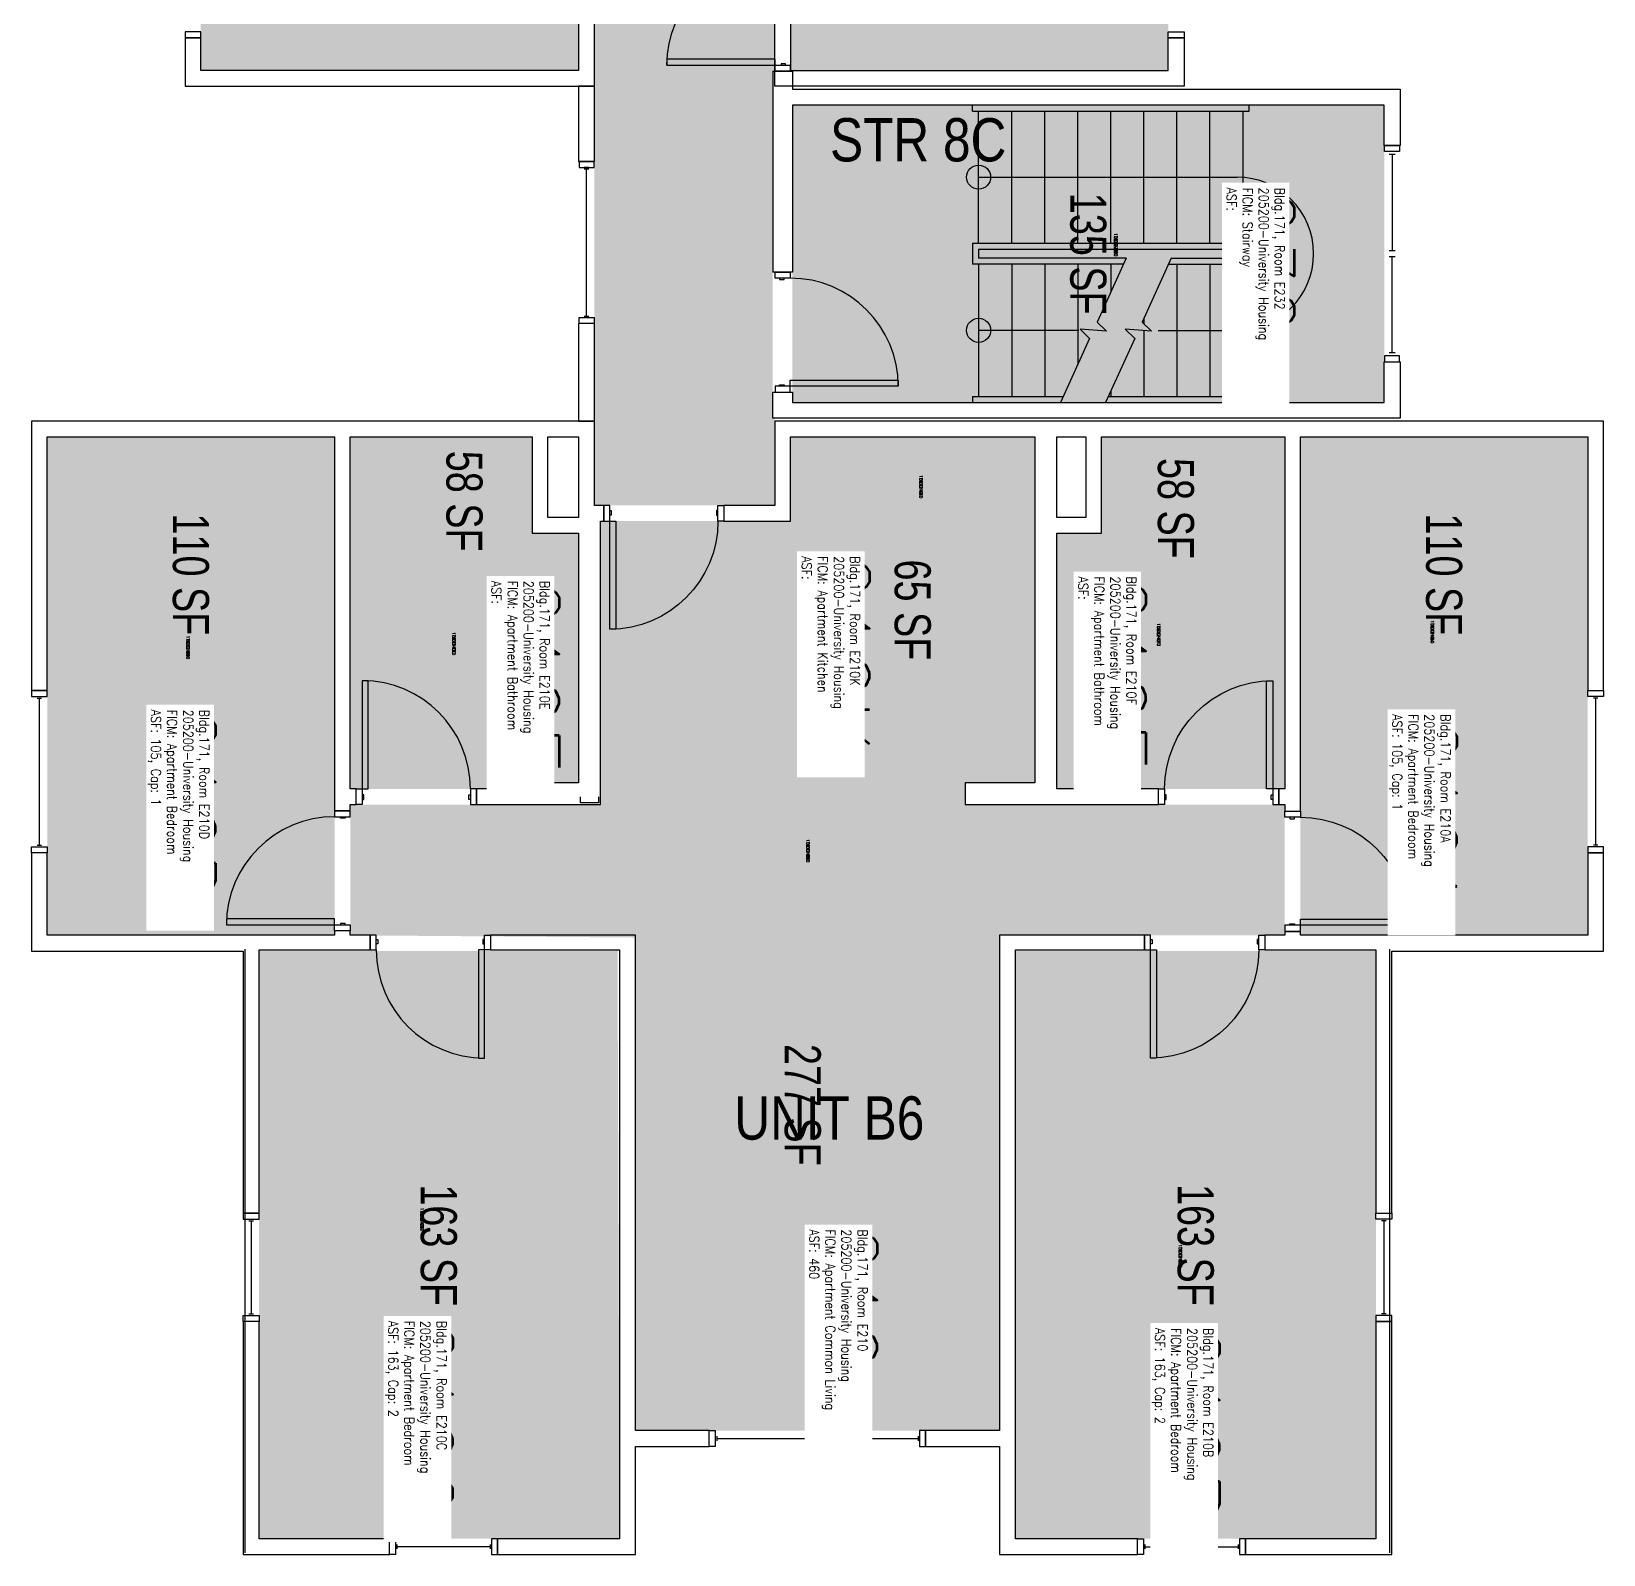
# Model space of a CAD drawing. Header units: inches. Extents: x 9163 to 12690, y -254 to 1312.
# Drawn here: x 11071 to 11595, y -204 to 303 of the extents above; entities that cross this region are included whole.
import ezdxf
from ezdxf.enums import TextEntityAlignment as Align

# ---------------------------------------------------------------- set-up
doc = ezdxf.new("R2010")
doc.units = ezdxf.units.IN
doc.header["$LTSCALE"] = 48
doc.header["$MEASUREMENT"] = 0
for name, color, linetype in [('A-AREA-IDEN', 1, 'Continuous'), ('A-DOOR', 2, 'Continuous'), ('A-FLOR', 3, 'Continuous'), ('A-GLAZ', 1, 'Continuous'), ('A-IDEN-RNUM', 7, 'Continuous'), ('A-IDEN-SNUM', 4, 'Continuous'), ('A-IDEN-VNUM', 4, 'Continuous'), ('A-WALL', 5, 'Continuous'), ('AREA-TEXT', 3, 'Continuous'), ('Rooms-Category-Color', 7, 'Continuous'), ('Rooms-College-Color', 7, 'Continuous'), ('Rooms-Department-Color', 7, 'Continuous'), ('Rooms-Division-Color', 7, 'Continuous'), ('Rooms-Information', 7, 'Continuous')]:
    doc.layers.add(name, color=color, linetype=linetype)
doc.styles.add('AREA', font='arial.ttf', dxfattribs={"width": 0.75, "height": 12})
doc.styles.add('DIMS', font='ARIALN.TTF')
doc.styles.add('ROOMSNUMBER', font='txt.shx', dxfattribs={"height": 0.03})
doc.styles.add('ROOMVNUMBER', font='simplex.shx', dxfattribs={"width": 0.85})
doc.styles.get("Standard").update_dxf_attribs({"font": 'ARIALN.TTF'})
doc.dimstyles.new('NBA 2004', dxfattribs={"dimscale": 128, "dimtxt": 0.125, "dimasz": 0.09375, "dimexe": 0.125, "dimexo": 0.125, "dimgap": 0.0625, "dimtad": 1, "dimdec": 3, "dimzin": 3, "dimdsep": 46, "dimlunit": 4, "dimtxsty": 'DIMS', "dimblk": 'ARCHTICK', "dimcen": 0.09375, "dimdle": 0.125, "dimclrd": 256, "dimclre": 256, "dimclrt": 2, "dimadec": 0, "dimazin": 0, "dimtfac": 0.75, "dimtdec": 3, "dimtmove": 2, "dimatfit": 2, "dimfxl": 0.125, "dimfrac": 2, "dimtolj": 1, "dimtzin": 0, "dimlwd": -1, "dimlwe": -1, "dimarcsym": 0})

# ---------------------------------------------------------------- blocks, each defined once
blk = doc.blocks.new('_ArchTick')
at = {"color": 0, "linetype": 'ByBlock', "const_width": 0.15}
blk.add_lwpolyline([(-0.5, -0.5), (0.5, 0.5)], dxfattribs=at)

msp = doc.modelspace()

# ---------------------------------------------------------------- hatches: boundary and pattern name
at = {"layer": 'Rooms-Category-Color', "linetype": 'Continuous', "true_color": 0xadadad}
for points in [[(11258.83, 829.5), (11258.83, 734.86), (11233.83, 734.86), (11233.83, 652.54), (11258.83, 652.54), (11258.83, 145), (11318.83, 145), (11318.83, 173), (11318.83, 174), (11318.21, 174), (11318.21, 182.63), (11318.21, 289.5), (11318.83, 289.5), (11318.83, 329.5), (11318.21, 329.5), (11318.21, 345.38), (11318.83, 652.54), (11343.83, 652.54), (11343.83, 734.86), (11318.83, 734.86), (11318.83, 829.5)], [(11324.7, 278.25), (11521.71, 278.25), (11521.71, 179.25), (11324.7, 179.25)]]:
    msp.add_hatch(color=253, dxfattribs=at).paths.add_polyline_path(points)
at = {"layer": 'Rooms-Category-Color', "linetype": 'Continuous', "true_color": 0x728ef3}
for points in [[(11253.58, 289.77), (11127.83, 289.75), (11127.83, 408.5), (11253.58, 408.5)], [(11324.08, 289.77), (11449.83, 289.75), (11449.83, 408.5), (11324.08, 408.5)], [(11076.71, 167.75), (11172.33, 167.75), (11172.33, 43.25), (11172.33, 1.88), (11076.71, 1.88)], [(11177.58, 167.75), (11177.58, 50.63), (11223.96, 50.63), (11223.96, 52.63), (11253.58, 52.63), (11253.58, 135.75), (11238.11, 135.75), (11238.11, 167.75)], [(11324.08, 167.75), (11405.46, 167.75), (11405.46, 52.63), (11324.08, 52.63)], [(11427.6, 167.75), (11488.58, 167.75), (11488.58, 50.63), (11412.71, 50.63), (11412.71, 135.75), (11427.6, 135.75)], [(11493.83, 167.75), (11589.46, 167.75), (11589.46, 1.88), (11493.83, 1.88)], [(11393.71, -163), (11272.48, -163), (11272.48, 1.14), (11177.6, 1.88), (11177.6, 45.38), (11260.83, 45.38), (11260.85, 139.75), (11324.1, 139.75), (11324.08, 52.63), (11382.21, 52.63), (11382.21, 45.38), (11488.58, 45.38), (11488.6, 1.88), (11393.73, 1.88), (11393.73, -163)], [(11147.23, -3.37), (11266.52, -3.37), (11267.23, -199), (11147.23, -199)], [(11398.96, -3.37), (11518.96, -3.36), (11518.96, -199), (11398.96, -199)]]:
    msp.add_hatch(color=171, dxfattribs=at).paths.add_polyline_path(points)
at = {"layer": 'Rooms-College-Color', "linetype": 'Continuous', "true_color": 0xadadad}
for points in [[(11258.83, 829.5), (11258.83, 734.86), (11233.83, 734.86), (11233.83, 652.54), (11258.83, 652.54), (11258.83, 145), (11318.83, 145), (11318.83, 173), (11318.83, 174), (11318.21, 174), (11318.21, 182.63), (11318.21, 289.5), (11318.83, 289.5), (11318.83, 329.5), (11318.21, 329.5), (11318.21, 345.38), (11318.83, 652.54), (11343.83, 652.54), (11343.83, 734.86), (11318.83, 734.86), (11318.83, 829.5)], [(11253.58, 289.77), (11127.83, 289.75), (11127.83, 408.5), (11253.58, 408.5)], [(11324.08, 289.77), (11449.83, 289.75), (11449.83, 408.5), (11324.08, 408.5)], [(11324.7, 278.25), (11521.71, 278.25), (11521.71, 179.25), (11324.7, 179.25)], [(11076.71, 167.75), (11172.33, 167.75), (11172.33, 43.25), (11172.33, 1.88), (11076.71, 1.88)], [(11177.58, 167.75), (11177.58, 50.63), (11223.96, 50.63), (11223.96, 52.63), (11253.58, 52.63), (11253.58, 135.75), (11238.11, 135.75), (11238.11, 167.75)], [(11324.08, 167.75), (11405.46, 167.75), (11405.46, 52.63), (11324.08, 52.63)], [(11427.6, 167.75), (11488.58, 167.75), (11488.58, 50.63), (11412.71, 50.63), (11412.71, 135.75), (11427.6, 135.75)], [(11493.83, 167.75), (11589.46, 167.75), (11589.46, 1.88), (11493.83, 1.88)], [(11393.71, -163), (11272.48, -163), (11272.48, 1.14), (11177.6, 1.88), (11177.6, 45.38), (11260.83, 45.38), (11260.85, 139.75), (11324.1, 139.75), (11324.08, 52.63), (11382.21, 52.63), (11382.21, 45.38), (11488.58, 45.38), (11488.6, 1.88), (11393.73, 1.88), (11393.73, -163)], [(11147.23, -3.37), (11266.52, -3.37), (11267.23, -199), (11147.23, -199)], [(11398.96, -3.37), (11518.96, -3.36), (11518.96, -199), (11398.96, -199)]]:
    msp.add_hatch(color=253, dxfattribs=at).paths.add_polyline_path(points)
at = {"layer": 'Rooms-Department-Color', "linetype": 'Continuous', "true_color": 0xacacac}
for points in [[(11258.83, 829.5), (11258.83, 734.86), (11233.83, 734.86), (11233.83, 652.54), (11258.83, 652.54), (11258.83, 145), (11318.83, 145), (11318.83, 173), (11318.83, 174), (11318.21, 174), (11318.21, 182.63), (11318.21, 289.5), (11318.83, 289.5), (11318.83, 329.5), (11318.21, 329.5), (11318.21, 345.38), (11318.83, 652.54), (11343.83, 652.54), (11343.83, 734.86), (11318.83, 734.86), (11318.83, 829.5)], [(11324.7, 278.25), (11521.71, 278.25), (11521.71, 179.25), (11324.7, 179.25)]]:
    msp.add_hatch(color=253, dxfattribs=at).paths.add_polyline_path(points)
at = {"layer": 'Rooms-Department-Color', "linetype": 'Continuous', "true_color": 0x604aed}
for points in [[(11253.58, 289.77), (11127.83, 289.75), (11127.83, 408.5), (11253.58, 408.5)], [(11324.08, 289.77), (11449.83, 289.75), (11449.83, 408.5), (11324.08, 408.5)], [(11076.71, 167.75), (11172.33, 167.75), (11172.33, 43.25), (11172.33, 1.88), (11076.71, 1.88)], [(11177.58, 167.75), (11177.58, 50.63), (11223.96, 50.63), (11223.96, 52.63), (11253.58, 52.63), (11253.58, 135.75), (11238.11, 135.75), (11238.11, 167.75)], [(11324.08, 167.75), (11405.46, 167.75), (11405.46, 52.63), (11324.08, 52.63)], [(11427.6, 167.75), (11488.58, 167.75), (11488.58, 50.63), (11412.71, 50.63), (11412.71, 135.75), (11427.6, 135.75)], [(11493.83, 167.75), (11589.46, 167.75), (11589.46, 1.88), (11493.83, 1.88)], [(11393.71, -163), (11272.48, -163), (11272.48, 1.14), (11177.6, 1.88), (11177.6, 45.38), (11260.83, 45.38), (11260.85, 139.75), (11324.1, 139.75), (11324.08, 52.63), (11382.21, 52.63), (11382.21, 45.38), (11488.58, 45.38), (11488.6, 1.88), (11393.73, 1.88), (11393.73, -163)], [(11147.23, -3.37), (11266.52, -3.37), (11267.23, -199), (11147.23, -199)], [(11398.96, -3.37), (11518.96, -3.36), (11518.96, -199), (11398.96, -199)]]:
    msp.add_hatch(color=173, dxfattribs=at).paths.add_polyline_path(points)
at = {"layer": 'Rooms-Division-Color', "linetype": 'Continuous', "true_color": 0xadadad}
for points in [[(11258.83, 829.5), (11258.83, 734.86), (11233.83, 734.86), (11233.83, 652.54), (11258.83, 652.54), (11258.83, 145), (11318.83, 145), (11318.83, 173), (11318.83, 174), (11318.21, 174), (11318.21, 182.63), (11318.21, 289.5), (11318.83, 289.5), (11318.83, 329.5), (11318.21, 329.5), (11318.21, 345.38), (11318.83, 652.54), (11343.83, 652.54), (11343.83, 734.86), (11318.83, 734.86), (11318.83, 829.5)], [(11324.7, 278.25), (11521.71, 278.25), (11521.71, 179.25), (11324.7, 179.25)]]:
    msp.add_hatch(color=253, dxfattribs=at).paths.add_polyline_path(points)
at = {"layer": 'Rooms-Division-Color', "linetype": 'Continuous', "true_color": 0x604aed}
for points in [[(11253.58, 289.77), (11127.83, 289.75), (11127.83, 408.5), (11253.58, 408.5)], [(11324.08, 289.77), (11449.83, 289.75), (11449.83, 408.5), (11324.08, 408.5)], [(11076.71, 167.75), (11172.33, 167.75), (11172.33, 43.25), (11172.33, 1.88), (11076.71, 1.88)], [(11177.58, 167.75), (11177.58, 50.63), (11223.96, 50.63), (11223.96, 52.63), (11253.58, 52.63), (11253.58, 135.75), (11238.11, 135.75), (11238.11, 167.75)], [(11324.08, 167.75), (11405.46, 167.75), (11405.46, 52.63), (11324.08, 52.63)], [(11427.6, 167.75), (11488.58, 167.75), (11488.58, 50.63), (11412.71, 50.63), (11412.71, 135.75), (11427.6, 135.75)], [(11493.83, 167.75), (11589.46, 167.75), (11589.46, 1.88), (11493.83, 1.88)], [(11393.71, -163), (11272.48, -163), (11272.48, 1.14), (11177.6, 1.88), (11177.6, 45.38), (11260.83, 45.38), (11260.85, 139.75), (11324.1, 139.75), (11324.08, 52.63), (11382.21, 52.63), (11382.21, 45.38), (11488.58, 45.38), (11488.6, 1.88), (11393.73, 1.88), (11393.73, -163)], [(11147.23, -3.37), (11266.52, -3.37), (11267.23, -199), (11147.23, -199)], [(11398.96, -3.37), (11518.96, -3.36), (11518.96, -199), (11398.96, -199)]]:
    msp.add_hatch(color=173, dxfattribs=at).paths.add_polyline_path(points)

# ---------------------------------------------------------------- linework, layer by layer
at = {"layer": 'A-DOOR'}
for points in [[(11318.96, 291.5), (11318.96, 293.5), (11282.96, 293.5), (11282.96, 291.5)], [(11323.96, 291.5), (11323.96, 289.5), (11318.96, 289.5), (11318.96, 291.5)], [(11322.46, 291.5), (11322.46, 292), (11320.96, 292), (11320.96, 291.5)], [(11318.96, 220.63), (11318.96, 222.63), (11323.96, 222.63), (11323.96, 220.63)], [(11320.46, 220.63), (11320.46, 220.13), (11321.96, 220.13), (11321.96, 220.63)], [(11318.96, 184.63), (11318.96, 182.63), (11323.96, 182.63), (11323.96, 184.63)], [(11320.46, 184.63), (11320.46, 185.13), (11321.96, 185.13), (11321.96, 184.63)], [(11323.96, 184.63), (11323.96, 186.63), (11359.96, 186.63), (11359.96, 184.63)], [(11263.96, 145), (11261.96, 145), (11261.96, 139.75), (11263.96, 139.75)], [(11263.96, 143.25), (11264.46, 143.25), (11264.46, 141.75), (11263.96, 141.75)], [(11299.96, 143.25), (11299.46, 143.25), (11299.46, 141.75), (11299.96, 141.75)], [(11299.96, 145), (11301.96, 145), (11301.96, 139.75), (11299.96, 139.75)], [(11263.96, 139.75), (11265.96, 139.75), (11265.96, 103.75), (11263.96, 103.75)], [(11181.58, 50.63), (11183.58, 50.63), (11183.58, 86.63), (11181.58, 86.63)], [(11484.58, 50.63), (11482.58, 50.63), (11482.58, 86.63), (11484.58, 86.63)], [(11181.58, 45.38), (11179.58, 45.38), (11179.58, 50.63), (11181.58, 50.63)], [(11181.58, 47.13), (11182.08, 47.13), (11182.08, 48.63), (11181.58, 48.63)], [(11217.58, 47.13), (11217.08, 47.13), (11217.08, 48.63), (11217.58, 48.63)], [(11217.58, 45.38), (11219.58, 45.38), (11219.58, 50.63), (11217.58, 50.63)], [(11448.58, 45.38), (11446.58, 45.38), (11446.58, 50.63), (11448.58, 50.63)], [(11448.58, 47.13), (11449.08, 47.13), (11449.08, 48.63), (11448.58, 48.63)], [(11484.58, 47.13), (11484.08, 47.13), (11484.08, 48.63), (11484.58, 48.63)], [(11484.58, 45.38), (11486.58, 45.38), (11486.58, 50.63), (11484.58, 50.63)], [(11177.58, 41.35), (11177.58, 43.35), (11172.33, 43.35), (11172.33, 41.35)], [(11488.58, 41.2), (11488.58, 43.2), (11493.83, 43.2), (11493.83, 41.2)], [(11175.83, 41.35), (11175.83, 40.85), (11174.33, 40.85), (11174.33, 41.35)], [(11490.33, 41.2), (11490.33, 40.7), (11491.83, 40.7), (11491.83, 41.2)], [(11172.33, 5.35), (11172.33, 7.35), (11136.33, 7.35), (11136.33, 5.35)], [(11177.58, 5.35), (11177.58, 3.35), (11172.33, 3.35), (11172.33, 5.35)], [(11175.83, 5.35), (11175.83, 5.85), (11174.33, 5.85), (11174.33, 5.35)], [(11490.33, 5.2), (11490.33, 5.7), (11491.83, 5.7), (11491.83, 5.2)], [(11493.83, 5.2), (11493.83, 7.2), (11529.83, 7.2), (11529.83, 5.2)], [(11186.23, 1.88), (11184.23, 1.88), (11184.23, -3), (11186.23, -3)], [(11186.23, 0.5), (11186.73, 0.5), (11186.73, -1), (11186.23, -1)], [(11222.23, 0.5), (11221.73, 0.5), (11221.73, -1), (11222.23, -1)], [(11222.23, 1.88), (11224.23, 1.88), (11224.23, -3), (11222.23, -3)], [(11443.96, 1.88), (11441.96, 1.88), (11441.96, -3), (11443.96, -3)], [(11443.96, 0.5), (11444.46, 0.5), (11444.46, -1), (11443.96, -1)], [(11479.96, 0.5), (11479.46, 0.5), (11479.46, -1), (11479.96, -1)], [(11479.96, 1.88), (11481.96, 1.88), (11481.96, -3), (11479.96, -3)], [(11488.58, 5.2), (11488.58, 3.2), (11493.83, 3.2), (11493.83, 5.2)], [(11222.23, -3), (11220.23, -3), (11220.23, -39), (11222.23, -39)], [(11443.96, -3), (11445.96, -3), (11445.96, -39), (11443.96, -39)]]:
    msp.add_lwpolyline(points, close=True, dxfattribs=at)
at = {"layer": 'A-DOOR', "extrusion": (0, 0, -1)}
for centre, start, end in [((-11318.96, 291.5), 360, 90), ((-11263.96, 139.75), 180, 270), ((-11484.58, 50.63), 0, 90), ((-11493.83, 5.2), 90, 180), ((-11443.96, -3), 180, 270)]:
    msp.add_arc(centre, 36, start, end, dxfattribs=at)
at = {"layer": 'A-DOOR'}
for centre, start, end in [((11323.96, 184.63), 0, 90), ((11181.58, 50.63), 0, 90), ((11172.33, 5.35), 90, 180), ((11222.23, -3), 180, 270)]:
    msp.add_arc(centre, 36, start, end, dxfattribs=at)
at = {"layer": 'A-FLOR'}
for p, q in [((11384.71, 276.25), (11384.71, 278.25)), ((11476.71, 276.25), (11476.71, 278.25)), ((11384.71, 276.25), (11476.71, 276.25)), ((11386.71, 232.25), (11386.71, 276.25)), ((11397.71, 232.25), (11397.71, 276.25)), ((11408.71, 232.25), (11408.71, 276.25)), ((11419.71, 232.25), (11419.71, 276.25)), ((11430.71, 232.25), (11430.71, 276.25)), ((11441.71, 232.25), (11441.71, 276.25)), ((11452.71, 232.25), (11452.71, 276.25)), ((11463.71, 232.25), (11463.71, 276.25)), ((11474.71, 232.25), (11474.71, 276.25)), ((11386.71, 254.25), (11472.71, 254.25)), ((11384.71, 232.25), (11476.71, 232.25)), ((11384.71, 232.25), (11384.71, 225.25)), ((11386.71, 230.25), (11474.71, 230.25)), ((11386.71, 230.25), (11386.71, 227.25)), ((11474.71, 230.25), (11474.71, 227.25)), ((11476.71, 232.25), (11476.71, 225.25)), ((11434.93, 225.25), (11384.71, 225.25)), ((11435.84, 227.25), (11386.71, 227.25)), ((11386.71, 225.25), (11386.71, 181.25)), ((11397.71, 225.25), (11397.71, 181.25)), ((11408.71, 225.25), (11408.71, 181.25)), ((11419.71, 225.25), (11419.71, 191.84)), ((11430.71, 225.25), (11430.71, 216.01)), ((11449.93, 225.25), (11476.71, 225.25)), ((11450.84, 227.25), (11474.71, 227.25)), ((11452.71, 225.25), (11452.71, 181.25)), ((11452.71, 225.25), (11452.71, 181.25)), ((11463.71, 225.25), (11463.71, 181.25)), ((11474.71, 225.25), (11474.71, 181.25)), ((11441.71, 207.21), (11441.71, 205.44)), ((11441.71, 203.12), (11441.71, 181.25)), ((11384.71, 181.25), (11384.71, 179.25)), ((11384.71, 181.25), (11414.89, 181.25)), ((11429.89, 181.25), (11476.71, 181.25)), ((11430.71, 183.06), (11430.71, 181.25)), ((11476.71, 179.25), (11476.71, 181.25))]:
    msp.add_line(p, q, dxfattribs=at)
for points in [[(11435.84, 227.25), (11426.14, 205.99), (11429.28, 202.93), (11420.53, 203.59), (11423.67, 200.53), (11413.98, 179.25)], [(11450.84, 227.25), (11441.14, 205.99), (11444.28, 202.93), (11435.53, 203.59), (11438.67, 200.53), (11428.98, 179.25)]]:
    msp.add_lwpolyline(points, dxfattribs=at)
for centre in [(11386.71, 254.25), (11386.71, 203.25)]:
    msp.add_circle(centre, 4, dxfattribs=at)
msp.add_arc((11472.71, 228.75), 25.5, 270, 90, dxfattribs=at)
at = {"layer": 'A-GLAZ'}
for p, q in [((11525.33, 261.75), (11523.33, 261.75)), ((11524.33, 261.75), (11524.33, 229.75)), ((11258.71, 259.5), (11253.71, 259.5)), ((11253.71, 259.5), (11253.71, 257.5)), ((11253.71, 257.5), (11258.71, 257.5)), ((11256.96, 257.5), (11255.46, 257.5)), ((11255.46, 257), (11256.96, 257)), ((11256.21, 208), (11256.21, 257)), ((11258.71, 257.5), (11258.71, 259.5)), ((11525.33, 229.75), (11523.33, 229.75)), ((11525.33, 227.75), (11523.33, 227.75)), ((11524.33, 195.75), (11524.33, 227.75)), ((11253.71, 205.5), (11253.71, 207.5)), ((11253.71, 207.5), (11258.71, 207.5)), ((11258.71, 205.5), (11253.71, 205.5)), ((11255.46, 208), (11256.96, 208)), ((11255.46, 207.5), (11256.96, 207.5)), ((11258.71, 207.5), (11258.71, 205.5)), ((11525.33, 195.75), (11523.33, 195.75)), ((11073.33, 80.84), (11074.83, 80.84)), ((11074.08, 80.84), (11074.08, 31.84)), ((11592.83, 80.84), (11591.33, 80.84)), ((11592.08, 80.84), (11592.08, 31.84)), ((11073.33, 31.84), (11074.83, 31.84)), ((11592.83, 31.84), (11591.33, 31.84)), ((11143.85, -93.12), (11145.35, -93.12)), ((11144.6, -93.12), (11144.6, -124.12)), ((11522.33, -93.12), (11520.83, -93.12)), ((11521.58, -93.12), (11521.58, -124.12)), ((11143.85, -124.12), (11145.35, -124.12)), ((11522.33, -124.12), (11520.83, -124.12)), ((11299.58, -164.87), (11299.58, -166.37)), ((11299.58, -165.62), (11366.58, -165.62)), ((11366.58, -164.87), (11366.58, -166.37)), ((11193.1, -200.87), (11193.1, -202.37)), ((11224.1, -201.62), (11193.1, -201.62)), ((11224.1, -200.87), (11224.1, -202.37)), ((11442.08, -200.87), (11442.08, -202.37)), ((11442.08, -201.62), (11473.08, -201.62)), ((11473.08, -200.87), (11473.08, -202.37))]:
    msp.add_line(p, q, dxfattribs=at)
for points in [[(11122.58, 302.64), (11122.58, 300.64), (11127.83, 300.64), (11127.83, 302.64)], [(11455.08, 302.64), (11455.08, 300.64), (11449.83, 300.64), (11449.83, 302.64)], [(11521.83, 262.75), (11521.83, 264.75), (11526.83, 264.75), (11526.83, 262.75)], [(11521.83, 194.75), (11521.83, 192.75), (11526.83, 192.75), (11526.83, 194.75)], [(11076.71, 81.34), (11076.71, 83.34), (11071.46, 83.34), (11071.46, 81.34)], [(11589.46, 81.34), (11589.46, 83.34), (11594.71, 83.34), (11594.71, 81.34)], [(11076.71, 31.34), (11076.71, 29.34), (11071.46, 29.34), (11071.46, 31.34)], [(11589.46, 31.34), (11589.46, 29.34), (11594.71, 29.34), (11594.71, 31.34)], [(11147.23, -92.62), (11147.23, -90.62), (11141.98, -90.62), (11141.98, -92.62)], [(11518.96, -92.62), (11518.96, -90.62), (11524.21, -90.62), (11524.21, -92.62)], [(11147.23, -124.62), (11147.23, -126.62), (11141.98, -126.62), (11141.98, -124.62)], [(11518.96, -124.62), (11518.96, -126.62), (11524.21, -126.62), (11524.21, -124.62)], [(11299.08, -168.25), (11297.08, -168.25), (11297.08, -163), (11299.08, -163)], [(11367.08, -168.25), (11369.08, -168.25), (11369.08, -163), (11367.08, -163)], [(11192.6, -204.25), (11190.6, -204.25), (11190.6, -199), (11192.6, -199)], [(11224.6, -204.25), (11226.6, -204.25), (11226.6, -199), (11224.6, -199)], [(11441.58, -204.25), (11439.58, -204.25), (11439.58, -199), (11441.58, -199)], [(11473.58, -204.25), (11475.58, -204.25), (11475.58, -199), (11473.58, -199)]]:
    msp.add_lwpolyline(points, close=True, dxfattribs=at)
at = {"layer": 'A-WALL'}
for p, q in [((11258.83, 284.5), (11258.83, 413.13)), ((11318.83, 284.5), (11318.83, 413.13)), ((11324.08, 408.5), (11324.08, 289.75)), ((11253.58, 406.5), (11253.58, 289.75)), ((11122.58, 300.64), (11122.58, 284.5)), ((11127.83, 300.64), (11122.58, 300.64)), ((11127.83, 289.75), (11127.83, 300.64)), ((11449.83, 289.75), (11449.83, 300.64)), ((11449.83, 300.64), (11455.08, 300.64)), ((11455.08, 300.64), (11455.08, 284.5)), ((11253.58, 289.75), (11127.83, 289.75)), ((11318.21, 289.5), (11318.21, 222.63)), ((11318.21, 289.5), (11324.71, 289.5)), ((11324.08, 289.75), (11449.83, 289.75)), ((11324.71, 289.5), (11324.71, 283.5)), ((11122.58, 284.5), (11258.83, 284.5)), ((11258.83, 284.5), (11253.58, 284.5)), ((11253.58, 284.5), (11253.58, 259.5)), ((11258.83, 259.5), (11258.83, 284.5)), ((11455.08, 284.5), (11318.83, 284.5)), ((11324.71, 283.5), (11526.96, 283.5)), ((11526.96, 283.5), (11526.96, 264.75)), ((11521.71, 278.25), (11324.71, 278.25)), ((11324.71, 278.25), (11324.71, 222.63)), ((11521.71, 264.75), (11521.71, 278.25)), ((11526.96, 264.75), (11521.71, 264.75)), ((11253.58, 259.5), (11258.83, 259.5)), ((11324.71, 222.63), (11318.21, 222.63)), ((11258.83, 205.5), (11253.58, 205.5)), ((11253.58, 205.5), (11253.58, 173)), ((11258.83, 173), (11258.83, 205.5)), ((11521.71, 179.25), (11521.71, 192.75)), ((11521.71, 192.75), (11526.96, 192.75)), ((11526.96, 192.75), (11526.96, 174)), ((11318.21, 182.63), (11324.71, 182.63)), ((11318.21, 174), (11318.21, 182.63)), ((11324.71, 182.63), (11324.71, 179.25)), ((11324.71, 179.25), (11521.71, 179.25)), ((11258.83, 173), (11071.46, 173)), ((11071.46, 173), (11071.46, 83.34)), ((11253.58, 173), (11258.83, 173)), ((11258.83, 145), (11258.83, 173)), ((11526.96, 174), (11318.21, 174)), ((11594.71, 173), (11318.83, 173)), ((11318.83, 173), (11318.83, 145)), ((11594.71, 83.34), (11594.71, 173)), ((11076.71, 167.75), (11172.33, 167.75)), ((11076.71, 83.34), (11076.71, 167.75)), ((11172.33, 167.75), (11172.33, 43.35)), ((11177.58, 167.75), (11238.11, 167.75)), ((11177.58, 50.63), (11177.58, 167.75)), ((11238.11, 167.75), (11238.11, 135.75)), ((11243.36, 167.75), (11253.58, 167.75)), ((11243.36, 141), (11243.36, 167.75)), ((11253.58, 167.75), (11253.58, 141)), ((11324.08, 167.75), (11405.46, 167.75)), ((11324.08, 139.75), (11324.08, 167.75)), ((11405.46, 167.75), (11405.46, 52.63)), ((11412.71, 167.75), (11422.35, 167.75)), ((11412.71, 141), (11412.71, 167.75)), ((11422.35, 167.75), (11422.35, 141)), ((11427.6, 167.75), (11488.58, 167.75)), ((11427.6, 135.75), (11427.6, 167.75)), ((11488.58, 167.75), (11488.58, 50.63)), ((11493.83, 167.75), (11589.46, 167.75)), ((11493.83, 43.2), (11493.83, 167.75)), ((11589.46, 167.75), (11589.46, 83.34)), ((11261.96, 145), (11258.83, 145)), ((11261.96, 139.75), (11261.96, 145)), ((11318.83, 145), (11301.96, 145)), ((11301.96, 145), (11301.96, 139.75)), ((11253.58, 141), (11243.36, 141)), ((11260.83, 139.75), (11261.96, 139.75)), ((11260.83, 45.38), (11260.83, 139.75)), ((11301.96, 139.75), (11324.08, 139.75)), ((11422.35, 141), (11412.71, 141)), ((11238.11, 135.75), (11253.58, 135.75)), ((11253.58, 135.75), (11253.58, 52.63)), ((11412.71, 50.63), (11412.71, 135.75)), ((11412.71, 135.75), (11427.6, 135.75)), ((11071.46, 83.34), (11076.71, 83.34)), ((11589.46, 83.34), (11594.71, 83.34)), ((11253.58, 52.63), (11223.96, 52.63)), ((11223.96, 52.63), (11223.96, 50.63)), ((11405.46, 52.63), (11382.21, 52.63)), ((11382.21, 52.63), (11382.21, 45.38)), ((11179.58, 50.63), (11177.58, 50.63)), ((11179.58, 45.38), (11179.58, 50.63)), ((11223.96, 50.63), (11219.58, 50.63)), ((11219.58, 50.63), (11219.58, 45.38)), ((11254.21, 46), (11254.21, 48)), ((11260.2, 48), (11260.2, 46)), ((11446.58, 50.63), (11412.71, 50.63)), ((11446.58, 45.38), (11446.58, 50.63)), ((11488.58, 50.63), (11486.58, 50.63)), ((11486.58, 50.63), (11486.58, 45.38)), ((11172.33, 43.35), (11177.58, 43.35)), ((11177.58, 43.35), (11177.58, 45.38)), ((11177.58, 45.38), (11179.58, 45.38)), ((11219.58, 45.38), (11226.33, 45.38)), ((11226.33, 45.38), (11260.83, 45.38)), ((11260.2, 46), (11254.21, 46)), ((11382.21, 45.38), (11409.96, 45.38)), ((11409.96, 45.38), (11446.58, 45.38)), ((11486.58, 45.38), (11488.58, 45.38)), ((11488.58, 45.38), (11488.58, 43.2)), ((11488.58, 43.2), (11493.83, 43.2)), ((11071.46, 29.34), (11071.46, -3.37)), ((11076.71, 29.34), (11071.46, 29.34)), ((11076.71, 1.88), (11076.71, 29.34)), ((11594.71, 29.34), (11589.46, 29.34)), ((11589.46, 29.34), (11589.46, 1.88)), ((11594.71, -3.37), (11594.71, 29.34)), ((11142.58, 1.88), (11076.71, 1.88)), ((11172.33, 1.88), (11142.58, 1.88)), ((11177.58, 3.35), (11172.33, 3.35)), ((11172.33, 3.35), (11172.33, 1.88)), ((11177.58, 1.88), (11177.58, 3.35)), ((11184.23, 1.88), (11177.58, 1.88)), ((11184.23, -3), (11184.23, 1.88)), ((11272.48, 1.88), (11224.23, 1.88)), ((11224.23, 1.88), (11224.23, -3)), ((11272.48, -163), (11272.48, 1.88)), ((11441.96, 1.88), (11393.71, 1.88)), ((11393.71, 1.88), (11393.71, -163)), ((11441.96, -3), (11441.96, 1.88)), ((11488.58, 1.88), (11481.96, 1.88)), ((11481.96, 1.88), (11481.96, -3)), ((11488.58, 3.2), (11488.58, 1.88)), ((11493.83, 3.2), (11488.58, 3.2)), ((11493.83, 1.88), (11493.83, 3.2)), ((11523.58, 1.88), (11493.83, 1.88)), ((11589.46, 1.88), (11523.58, 1.88)), ((11071.46, -3.37), (11141.98, -3.37)), ((11141.98, -3.37), (11141.98, -90.62)), ((11142.6, -203.62), (11142.6, -2.75)), ((11147.23, -90.62), (11147.23, -3)), ((11147.23, -3), (11184.23, -3)), ((11224.23, -3), (11267.23, -3)), ((11267.23, -3), (11267.23, -199)), ((11398.96, -3), (11441.96, -3)), ((11398.96, -199), (11398.96, -3)), ((11481.96, -3), (11518.96, -3)), ((11518.96, -3), (11518.96, -90.62)), ((11523.58, -203.62), (11523.58, -2.75)), ((11524.21, -90.62), (11524.21, -3.37)), ((11524.21, -3.37), (11594.71, -3.37)), ((11141.98, -90.62), (11147.23, -90.62)), ((11518.96, -90.62), (11524.21, -90.62)), ((11141.98, -126.62), (11141.98, -204.25)), ((11147.23, -126.62), (11141.98, -126.62)), ((11147.23, -199), (11147.23, -126.62)), ((11524.21, -126.62), (11518.96, -126.62)), ((11518.96, -126.62), (11518.96, -199)), ((11524.21, -204.25), (11524.21, -126.62)), ((11297.08, -163), (11272.48, -163)), ((11297.08, -168.25), (11297.08, -163)), ((11393.71, -163), (11369.08, -163)), ((11369.08, -163), (11369.08, -168.25)), ((11272.48, -168.25), (11297.08, -168.25)), ((11272.48, -204.25), (11272.48, -168.25)), ((11369.08, -168.25), (11393.71, -168.25)), ((11393.71, -168.25), (11393.71, -204.25)), ((11190.6, -199), (11147.23, -199)), ((11190.6, -204.25), (11190.6, -199)), ((11267.23, -199), (11226.6, -199)), ((11226.6, -199), (11226.6, -204.25)), ((11439.58, -199), (11398.96, -199)), ((11439.58, -204.25), (11439.58, -199)), ((11518.96, -199), (11475.58, -199)), ((11475.58, -199), (11475.58, -204.25)), ((11141.98, -204.25), (11190.6, -204.25)), ((11226.6, -204.25), (11272.48, -204.25)), ((11393.71, -204.25), (11439.58, -204.25)), ((11475.58, -204.25), (11524.21, -204.25))]:
    msp.add_line(p, q, dxfattribs=at)

# ---------------------------------------------------------------- texts
at = {"layer": 'A-AREA-IDEN'}
for s, p in [('STR 8C', (11366.6, 259.48)), ('UNIT B6', (11337.02, -66.13))]:
    msp.add_text(s, height=14.4, dxfattribs=at).set_placement(p, align=Align.CENTER)
at = {"layer": 'A-IDEN-RNUM', "style": 'ROOMSNUMBER', "width": 0.85}
for s, p in [('0232-00', (11432.38, 231.76)), ('0210-K0', (11367.53, 151.21)), ('0210-A0', (11537.74, 102.88)), ('0210-D0', (11123.58, 97.68)), ('0210-E0', (11212.05, 98.98)), ('0210-F0', (11446.66, 102.02)), ('0210-00', (11329.89, 30.04)), ('0210-C0', (11201.5, -92.71)), ('0210-B0', (11453.85, -104.87))]:
    msp.add_text(s, height=1, rotation=270, dxfattribs=at).set_placement(p, align=Align.MIDDLE_CENTER)
at = {"layer": 'A-IDEN-SNUM', "style": 'ROOMSNUMBER', "width": 0.85}
for s, p in [('1710E23200', (11432.38, 231.76)), ('1710E210K0', (11367.53, 151.21)), ('1710E210F0', (11446.66, 102.02)), ('1710E210A0', (11537.74, 102.88)), ('1710E210D0', (11123.58, 97.68)), ('1710E210E0', (11212.05, 98.98)), ('1710E21000', (11329.89, 30.04)), ('1710E210C0', (11201.5, -92.71)), ('1710E210B0', (11453.85, -104.87))]:
    msp.add_text(s, height=1, rotation=270, dxfattribs=at).set_placement(p, align=Align.MIDDLE_CENTER)
at = {"layer": 'A-IDEN-VNUM', "style": 'ROOMVNUMBER', "width": 0.85}
for s, p in [('232', (11480.53, 226.17)), ('210K', (11339.14, 96.19)), ('210E', (11235.86, 88.48)), ('210F', (11431.16, 89.88)), ('210D', (11121.48, 45.12)), ('210A', (11534.61, 42.67)), ('210', (11341.65, -118.76)), ('210C', (11200.45, -158.75)), ('210B', (11455.65, -160.69))]:
    msp.add_text(s, height=22.5, rotation=270, dxfattribs=at).set_placement(p, align=Align.MIDDLE_CENTER)
at = {"layer": 'AREA-TEXT', "linetype": 'Continuous', "style": 'AREA', "width": 0.75}
for s, p in [('135 SF', (11423.21, 228.75)), ('58 SF', (11215.58, 146.39)), ('58 SF', (11452.37, 143.98)), ('110 SF', (11124.52, 122.02)), ('110 SF', (11541.65, 122.02)), ('65 SF', (11364.77, 110.19)), ('277 SF', (11328.17, -54.55)), ('163 SF', (11207.05, -101.28)), ('163 SF', (11458.96, -101.18))]:
    msp.add_text(s, height=12, rotation=270, dxfattribs=at).set_placement(p, align=Align.MIDDLE_CENTER)

# ---------------------------------------------------------------- leaders
at = {"layer": 'A-FLOR'}
for points in [[(11420.02, 203.25), (11386.71, 203.25)], [(11446.42, 203.25), (11472.71, 203.25)]]:
    msp.add_leader(points, dimstyle='NBA 2004', override={"dimscale": 96, "dimasz": 0.09375, "dimgap": 0.0625, "dimtad": 0}, dxfattribs=at)

# ---------------------------------------------------------------- next in the draw order: texts
at = {"layer": 'Rooms-Information', "linetype": 'Continuous', "char_height": 3.2143, "width": 72, "attachment_point": 7, "rotation": 270, "style": 'ROOMVNUMBER', "bg_fill": 3, "box_fill_scale": 1.5, "bg_fill_color": 256, "bg_fill_true_color": 13158600, "bg_fill_transparency": 0}
for s, insert in [('Bldg.171, Room E232^M^J205200-University Housing^M^JFICM: Stairway^M^JASF: ', (11469.28, 250.76)), ('Bldg.171, Room E210K^M^J205200-University Housing^M^JFICM: Apartment Kitchen^M^JASF: ', (11327.89, 128.06)), ('Bldg.171, Room E210E^M^J205200-University Housing^M^JFICM: Apartment Bathroom^M^JASF: ', (11224.61, 119.9)), ('Bldg.171, Room E210F^M^J205200-University Housing^M^JFICM: Apartment Bathroom^M^JASF: ', (11419.91, 121.3)), ('Bldg.171, Room E210D^M^J205200-University Housing^M^JFICM: Apartment Bedroom^M^JASF: 105, Cap: 1', (11110.23, 77)), ('Bldg.171, Room E210A^M^J205200-University Housing^M^JFICM: Apartment Bedroom^M^JASF: 105, Cap: 1', (11523.36, 75.46)), ('Bldg.171, Room E210^M^J205200-University Housing^M^JFICM: Apartment Common Living^M^JASF: 460', (11330.4, -95.99)), ('Bldg.171, Room E210C^M^J205200-University Housing^M^JFICM: Apartment Bedroom^M^JASF: 163, Cap: 2', (11189.2, -126.42)), ('Bldg.171, Room E210B^M^J205200-University Housing^M^JFICM: Apartment Bedroom^M^JASF: 163, Cap: 2', (11444.4, -128.81))]:
    msp.add_mtext(s, dxfattribs=dict(at, insert=insert))

doc.saveas('drawing.dxf')
